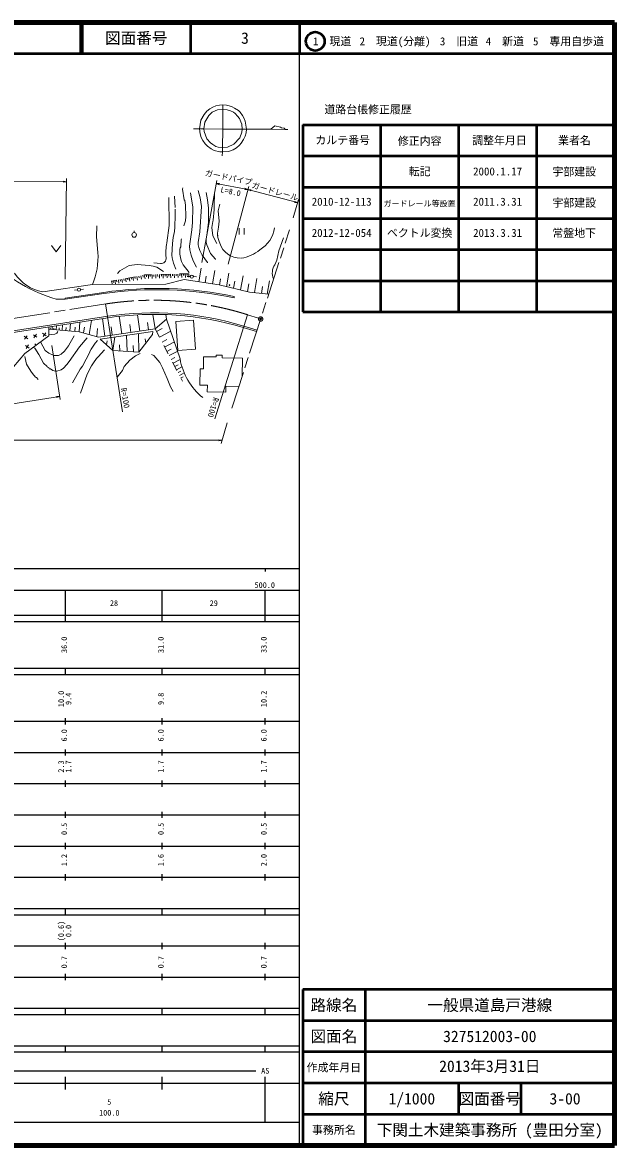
# Model space of a CAD drawing. Units: millimetres, scale not verified. Extents: x 40000 to 680000, y 20000 to 380000.
# Drawn here: x 490150 to 680000, y 20000 to 380000 of the extents above; entities that cross this region are included whole.
import ezdxf
from ezdxf.enums import TextEntityAlignment as Align

# ---------------------------------------------------------------- set-up
doc = ezdxf.new("R2010")
doc.units = ezdxf.units.MM
doc.header["$LTSCALE"] = 1000
doc.header["$PDMODE"] = 32
doc.header["$PDSIZE"] = 500
doc.linetypes.add('CHAIN', pattern=[18.5, 12, -1.5, 3.5, -1.5])
for name, color, linetype, lineweight in [('M-BGD', 7, 'Continuous', 13), ('M-BMK', 2, 'CHAIN', 13), ('M-STR-HTXT', 7, 'Continuous', 13), ('M-TTL', 2, 'Continuous', 140), ('M-TTL-BAND', 7, 'Continuous', 25), ('M-TTL-FRAM', 2, 'Continuous', 50), ('M-TTL-LINE', 7, 'Continuous', 50)]:
    doc.layers.add(name, color=color, linetype=linetype, lineweight=lineweight)
doc.layers.add('M-OTRS', color=6, linetype='Continuous')
doc.layers.add('M-TTL-TXT', color=7, linetype='Continuous')
doc.styles.add('ＭＳ ゴシック', font='')
doc.styles.get('ＭＳ ゴシック').set_extended_font_data('MS Gothic')

# ---------------------------------------------------------------- blocks, each defined once
blk = doc.blocks.new('果樹園')
at = {"color": 7, "linetype": 'Continuous', "lineweight": 13}
blk.add_line((0, 2), (0, 1.5), dxfattribs=at)
blk.add_circle((0, 0.75), 0.75, dxfattribs=at)
blk = doc.blocks.new('畑')
at = {"color": 7, "linetype": 'Continuous', "lineweight": 13}
for p, q in [((-1.5, 2), (0, 0)), ((0, 0), (1.5, 2))]:
    blk.add_line(p, q, dxfattribs=at)
blk = doc.blocks.new('田')
at = {"color": 7, "linetype": 'Continuous', "lineweight": 13}
for p, q in [((-0.75, 2), (-0.75, 0)), ((0.75, 0), (0.75, 2))]:
    blk.add_line(p, q, dxfattribs=at)
blk = doc.blocks.new('open_arrow')
at = {"color": 0, "linetype": 'Continuous', "lineweight": -2}
blk.add_lwpolyline([(7.5, 1.25), (0, 0), (7.5, -1.25)], dxfattribs=at)

msp = doc.modelspace()

# ---------------------------------------------------------------- linework, layer by layer
at = {"layer": 'M-BGD'}
for p, q in [((554381, 353569), (554381, 352130)), ((554381, 352130), (554381, 345780)), ((544983, 345949), (546931, 345864)), ((546931, 345864), (548285, 345864)), ((548285, 345864), (554381, 345780)), ((554381, 345780), (554297, 339938)), ((554381, 345780), (560562, 345780)), ((560562, 345780), (562001, 345780)), ((562001, 345780), (569791, 345780)), ((569791, 345780), (574363, 345695)), ((574363, 345695), (575294, 345695)), ((554297, 338498), (554212, 337228)), ((554297, 339938), (554297, 338498)), ((538887, 324330), (539141, 320689)), ((537239, 314890), (537036, 323875)), ((552912, 319619), (553385, 321714)), ((553250, 316309), (552912, 319619)), ((513914, 311293), (514049, 314806)), ((536495, 309351), (537239, 314890)), ((553047, 314417), (553250, 316309)), ((514353, 306310), (513914, 311293)), ((552857, 311715), (552688, 311630)), ((572369, 306783), (573855, 310972)), ((571761, 303811), (572369, 306783)), ((534401, 302730), (532307, 303000)), ((571119, 302358), (571761, 303811)), ((528066, 298832), (528289, 297661)), ((528701, 298952), (528813, 298361)), ((529228, 299053), (529453, 297871)), ((529304, 299067), (531535, 299130)), ((529912, 299084), (529929, 298493)), ((530512, 299101), (530546, 297919)), ((531111, 299118), (531128, 298528)), ((531710, 299135), (531743, 297956)), ((532308, 299152), (532324, 298563)), ((532905, 299169), (532938, 297992)), ((533501, 299185), (533517, 298598)), ((534097, 299202), (534130, 298029)), ((534534, 299214), (537533, 299299)), ((534691, 299219), (534707, 298633)), ((535285, 299235), (535318, 298065)), ((535878, 299252), (535894, 298668)), ((536471, 299269), (536503, 298102)), ((537062, 299285), (537078, 298703)), ((537653, 299302), (537686, 298138)), ((538243, 299319), (538259, 298737)), ((538832, 299335), (538865, 298174)), ((539421, 299352), (539437, 298772)), ((540009, 299368), (540041, 298210)), ((540532, 299383), (543530, 299467)), ((540595, 299385), (540612, 298807)), ((541182, 299401), (541214, 298246)), ((541767, 299418), (541783, 298841)), ((542352, 299434), (542385, 298282)), ((542936, 299451), (542952, 298875)), ((543454, 299465), (543487, 298315)), ((546714, 296853), (547500, 301282)), ((551038, 296198), (551799, 300487)), ((555606, 295304), (556370, 299612)), ((512597, 295983), (496704, 293643)), ((536124, 296109), (512597, 295983)), ((518614, 297031), (520463, 297383)), ((518762, 297059), (518955, 296042)), ((519215, 297146), (519312, 296637)), ((519769, 297251), (519964, 296224)), ((520331, 297358), (520429, 296840)), ((520894, 297465), (521093, 296419)), ((521466, 297574), (521566, 297046)), ((522038, 297683), (522241, 296617)), ((522620, 297794), (522723, 297256)), ((523203, 297905), (523410, 296819)), ((523410, 297945), (526357, 298506)), ((523795, 298018), (523899, 297470)), ((524387, 298131), (524598, 297024)), ((524990, 298246), (525096, 297687)), ((525593, 298360), (525808, 297233)), ((526205, 298477), (526314, 297908)), ((526819, 298594), (527038, 297445)), ((527442, 298713), (527553, 298133)), ((542035, 297562), (536124, 296109)), ((553182, 295873), (542035, 297562)), ((543958, 298563), (542959, 298609)), ((544957, 298525), (545957, 298496)), ((548707, 296551), (549090, 298710)), ((562978, 293576), (553182, 295873)), ((553339, 295836), (553698, 297861)), ((556413, 296051), (556667, 295797)), ((556667, 295797), (556413, 295543)), ((557846, 294779), (558244, 297023)), ((560083, 294255), (560880, 298749)), ((562293, 293737), (562729, 296196)), ((564531, 293397), (565329, 297898)), ((566757, 293142), (567154, 295380)), ((568652, 292924), (569400, 297145)), ((516213, 293464), (503813, 291670)), ((503813, 291670), (503870, 291274)), ((516271, 293068), (503870, 291274)), ((507782, 294276), (506790, 294148)), ((508773, 294412), (509762, 294557)), ((558073, 292108), (557988, 291717)), ((569100, 292872), (562978, 293576)), ((503870, 291274), (500999, 291307)), ((454612, 276142), (517496, 285823)), ((454713, 275648), (517572, 285329)), ((511535, 279975), (512272, 284513)), ((516600, 279458), (515797, 285056)), ((521974, 280229), (521174, 285807)), ((527799, 281064), (527048, 286300)), ((532670, 281762), (531999, 286441)), ((532670, 281762), (536318, 284887)), ((536318, 284887), (536135, 286368)), ((540667, 272177), (536318, 284887)), ((498621, 282410), (498621, 279600)), ((498621, 281675), (508316, 280850)), ((499070, 281637), (499108, 282133)), ((499638, 281589), (499714, 282579)), ((500202, 281541), (500240, 282030)), ((500943, 281478), (501044, 282783)), ((501885, 281398), (501939, 282097)), ((502852, 281315), (502988, 283083)), ((504081, 281211), (504156, 282184)), ((505344, 281103), (505526, 283474)), ((506947, 280956), (507050, 282299)), ((508316, 280850), (508554, 283940)), ((508316, 280850), (514531, 279161)), ((509707, 280472), (510010, 282340)), ((513980, 279311), (514265, 281903)), ((514531, 279161), (532670, 281762)), ((515089, 278516), (531961, 280935)), ((518929, 279792), (518549, 282442)), ((524893, 280647), (524534, 283155)), ((530585, 281463), (530245, 283835)), ((531961, 280935), (531868, 280006)), ((532670, 281762), (534064, 279106)), ((533117, 280914), (534955, 281883)), ((534065, 279116), (537494, 280924)), ((560959, 282194), (565220, 280889)), ((561104, 282673), (565374, 281364)), ((491821, 278612), (490681, 279449)), ((490833, 278460), (491669, 279601)), ((498621, 279600), (490869, 273875)), ((494787, 279069), (493646, 279905)), ((493798, 278917), (494634, 280057)), ((497752, 279526), (496611, 280362)), ((496763, 279374), (497599, 280514)), ((510947, 278949), (508492, 276070)), ((519133, 274838), (515089, 278516)), ((517111, 276677), (517295, 277899)), ((519133, 274838), (519786, 279189)), ((523685, 274570), (523554, 279729)), ((527477, 274348), (527392, 280280)), ((531868, 280006), (527477, 274348)), ((529702, 277215), (529518, 278593)), ((534903, 277525), (536495, 278364)), ((535730, 275956), (538698, 277520)), ((490869, 273875), (483640, 265329)), ((492278, 275647), (491138, 276484)), ((491290, 275495), (492126, 276636)), ((494563, 276603), (494103, 276940)), ((494932, 276876), (495091, 277092)), ((516451, 275054), (514419, 272768)), ((527477, 274348), (519133, 274838)), ((521364, 274707), (521314, 276640)), ((525715, 274451), (525665, 276415)), ((535458, 276449), (536852, 273793)), ((536463, 274567), (537839, 275293)), ((537185, 273197), (539749, 274549)), ((537824, 271985), (539012, 272611)), ((538246, 271136), (539640, 268480)), ((538454, 270789), (540731, 271989)), ((539012, 269731), (540036, 270270)), ((498586, 269381), (498755, 268958)), ((539562, 268687), (541301, 269603)), ((540049, 267763), (540930, 268227)), ((540530, 266851), (542029, 267641)), ((540955, 266045), (541711, 266443)), ((541034, 265823), (541449, 265033))]:
    msp.add_line(p, q, dxfattribs=at)
at = {"layer": 'M-BGD', "linetype": 'CHAIN'}
msp.add_line((557297, 256414), (575777, 313498), dxfattribs=at)
at = {"layer": 'M-BGD'}
for points in [[(554381, 353569), (553365, 353484), (552180, 353230), (551164, 352807), (550233, 352299), (549217, 351537), (548370, 350521), (547354, 348658), (546931, 345864)], [(554381, 353569), (555567, 353484), (556413, 353315), (557345, 352976), (558191, 352553), (559377, 351791), (559969, 351198), (560731, 350182), (561239, 349251), (561578, 348404), (562001, 345780)], [(554381, 352130), (552688, 351960), (550995, 351198), (549894, 350182), (548624, 348066), (548285, 345864)], [(554381, 352130), (555736, 352045), (556837, 351706), (557768, 351198), (558361, 350775), (559123, 350013), (559715, 349166), (560223, 348150), (560477, 347388), (560562, 345780)], [(546931, 345864), (547100, 344256), (547439, 343155), (547947, 342139), (548709, 341123), (549471, 340361), (550656, 339514), (551672, 339006), (553450, 338498), (554297, 338498)], [(548285, 345864), (548370, 345018), (549301, 342647), (550487, 341377), (551164, 340869), (552180, 340276), (552942, 340022), (554297, 339938)], [(560562, 345780), (560477, 344848), (559800, 343070), (557937, 340954), (555905, 340022), (554297, 339938)], [(562001, 345780), (561832, 344594), (561578, 343578), (561070, 342478), (560308, 341292), (559715, 340615), (558784, 339853), (557683, 339176), (556244, 338668), (554297, 338498)], [(569791, 345780), (571061, 346880), (572923, 346457), (573262, 346203), (574024, 346118), (574193, 346034), (574363, 345695)], [(541597, 326955), (541512, 326616), (542020, 323145), (542189, 322975), (542443, 321451), (542528, 317811), (542443, 316456), (541935, 314763)], [(544052, 325346), (544729, 320774), (544645, 315863), (544475, 313577), (543798, 309090), (543713, 308243), (543798, 307143), (544221, 305365), (544899, 303587), (545999, 301555)], [(546507, 326108), (547100, 323822), (547523, 321028), (547015, 312900), (546507, 309513), (546507, 308751), (546677, 307905), (547015, 306889), (547777, 305365), (549471, 303079), (549640, 303079)], [(549047, 325515), (549471, 323145), (549809, 320520), (549809, 315863), (549301, 311799), (549132, 311376), (549047, 310529), (549047, 309513), (549217, 308667), (550487, 305957), (552011, 304095), (552180, 304095)], [(551757, 325346), (551672, 321197), (551672, 320012), (551333, 316625), (551164, 316202), (550910, 314255), (551164, 311630), (552519, 309175)], [(539141, 320181), (539141, 318234), (538972, 314424), (538887, 312985), (538464, 311122), (538210, 309175), (538041, 305449), (538125, 304603), (538549, 302825), (539311, 300962)], [(541173, 310614), (541004, 310275), (540919, 308074), (540750, 307735), (540665, 307227), (540665, 305703), (540919, 304095), (541173, 303333), (541681, 302317), (543629, 299861)], [(529489, 302232), (526894, 302425), (524409, 302063), (521361, 300369), (520599, 299523)], [(529489, 302232), (530759, 302147), (532029, 301893), (533215, 301555), (535416, 300200)], [(501465, 280896), (501126, 280388), (500533, 280049), (498621, 279896)], [(495978, 277648), (497485, 274885), (498586, 274038)], [(506714, 279541), (505444, 277340), (504936, 276324), (503666, 274631), (502565, 273699), (501719, 273276), (500364, 273276), (499550, 273544)], [(514249, 278017), (513487, 277171), (512133, 275308), (511794, 274546), (511794, 274292), (509423, 269805), (508661, 268873), (506206, 264471)], [(495453, 273530), (494099, 275647), (493675, 275816)], [(498586, 274038), (499009, 273784), (499550, 273544)], [(508492, 276070), (505105, 271329), (504428, 270397), (503327, 269212), (502565, 268704), (501211, 268196), (500787, 268196), (499941, 268450), (499179, 268958), (498755, 268958)], [(527881, 273869), (526357, 273191), (524579, 271752), (522801, 269720), (522208, 268450), (520515, 266333)], [(531521, 273615), (532283, 273276), (534146, 270990)], [(490881, 272937), (491474, 270482), (492829, 268196)], [(495453, 273530), (496893, 270821), (498078, 269720), (498163, 269551), (498586, 269381)], [(514419, 272768), (513911, 272260), (512895, 270905), (512302, 269974), (510947, 267265), (508746, 261169)], [(534146, 270990), (535077, 269297), (536601, 265825), (537617, 263201), (538464, 261677)], [(560572, 266531), (560705, 272400), (554196, 272548), (554214, 273316), (552306, 273359), (552293, 272773), (548252, 272864), (548164, 268990), (547138, 269013), (547019, 263785), (549474, 263729), (549425, 261591), (555316, 261457), (555359, 263382), (559522, 263288)], [(492829, 268196), (493337, 267519), (494353, 266249), (494607, 266164), (495199, 265571)]]:
    msp.add_lwpolyline(points, dxfattribs=at)
msp.add_lwpolyline([(540011, 274867), (545658, 275282), (544976, 284561), (539328, 284146)], close=True, dxfattribs=at)
for centre in [(544458, 298540), (508278, 294340)]:
    msp.add_circle(centre, 500, dxfattribs=at)
for centre, radius, start, end in [((559482, 312302), 6774, 161.80371, 207.10749), ((561248, 315652), 9874, 300.23748, 351.63015), ((490906, 304985), 23484, 337.45996, 3.23576), ((550352, 306187), 14214, 167.13767, 186.32136), ((559883, 311220), 6736, 197.30995, 271.61469), ((558488, 316285), 11991, 278.73213, 310.15921), ((514979, 339532), 50210, 226.07819, 253.83405), ((534582, 304381), 1661, 263.76662, 8.31663), ((498846, 306722), 13253, 212.21891, 260.69693), ((574702, 299724), 4448, 143.68289, 205.67933), ((533448, 178717), 116034, 77.74734, 98.54195), ((533448, 178717), 115634, 77.74734, 98.54249), ((532339, 187889), 99052, 73.11757, 98.61787), ((532339, 187889), 98552, 73.11796, 98.61714), ((561185, 275864), 20847, 190.18622, 230.63594)]:
    msp.add_arc(centre, radius, start, end, dxfattribs=at)
at = {"layer": 'M-BMK'}
for p, q in [((468770, 282234), (516880, 289776)), ((562340, 286315), (565871, 285172))]:
    msp.add_line(p, q, dxfattribs=at)
msp.add_circle((566537, 284956), 700, dxfattribs=at)
msp.add_arc((532219, 190959), 100000, 72.46958, 98.82344, dxfattribs=at)
at = {"layer": 'M-OTRS'}
msp.add_point((566537, 284956), dxfattribs=at)
at = {"layer": 'M-STR-HTXT'}
for p, q in [((416067, 329769), (504231, 328938)), ((503887, 297670), (504242, 329937)), ((547627, 303093), (552485, 329327)), ((552303, 328344), (562433, 326487)), ((556086, 302526), (562689, 327453)), ((562433, 326487), (578385, 322242)), ((576920, 317331), (578671, 323201)), ((516780, 289760), (522184, 255180)), ((562340, 286315), (551798, 252940)), ((499534, 276480), (502211, 259098)), ((502059, 260087), (458151, 253324)), ((555842, 251631), (553850, 245081)), ((554154, 246081), (384118, 246149))]:
    msp.add_line(p, q, dxfattribs=at)
at = {"layer": 'M-TTL'}
for p, q in [((680000, 380000), (40000, 380000)), ((680000, 20000), (680000, 380000)), ((40000, 20000), (680000, 20000))]:
    msp.add_line(p, q, dxfattribs=at)
at = {"layer": 'M-TTL-BAND'}
for p, q in [((579000, 20000), (579000, 370000)), ((40000, 205000), (579000, 205000)), ((568000, 205000), (568000, 204000)), ((68000, 198000), (579000, 198000)), ((504000, 188000), (504000, 198000)), ((535000, 188000), (535000, 198000)), ((568000, 188000), (568000, 198000)), ((40000, 190000), (579000, 190000)), ((40000, 188000), (579000, 188000)), ((40000, 173000), (579000, 173000)), ((504000, 171000), (504000, 173000)), ((535000, 171000), (535000, 173000)), ((568000, 171000), (568000, 173000)), ((40000, 171000), (579000, 171000)), ((40000, 156000), (579000, 156000)), ((504000, 155000), (504000, 157000)), ((535000, 155000), (535000, 157000)), ((568000, 155000), (568000, 157000)), ((46000, 146000), (579000, 146000)), ((504000, 145000), (504000, 147000)), ((535000, 145000), (535000, 147000)), ((568000, 145000), (568000, 147000)), ((504000, 135000), (504000, 137000)), ((535000, 135000), (535000, 137000)), ((568000, 135000), (568000, 137000)), ((52000, 136000), (579000, 136000)), ((46000, 126000), (579000, 126000)), ((504000, 125000), (504000, 127000)), ((535000, 125000), (535000, 127000)), ((568000, 125000), (568000, 127000)), ((52000, 116000), (579000, 116000)), ((504000, 115000), (504000, 117000)), ((535000, 115000), (535000, 117000)), ((568000, 115000), (568000, 117000)), ((46000, 106000), (579000, 106000)), ((504000, 105000), (504000, 107000)), ((535000, 105000), (535000, 107000)), ((568000, 105000), (568000, 107000)), ((40000, 96000), (579000, 96000)), ((40000, 94000), (579000, 94000)), ((504000, 94000), (504000, 96000)), ((535000, 94000), (535000, 96000)), ((568000, 94000), (568000, 96000)), ((49000, 84000), (579000, 84000)), ((504000, 83000), (504000, 85000)), ((535000, 83000), (535000, 85000)), ((568000, 83000), (568000, 85000)), ((40000, 74000), (579000, 74000)), ((504000, 73000), (504000, 75000)), ((535000, 73000), (535000, 75000)), ((568000, 73000), (568000, 75000)), ((40000, 64000), (579000, 64000)), ((40000, 62000), (579000, 62000)), ((504000, 62000), (504000, 64000)), ((535000, 62000), (535000, 64000)), ((568000, 62000), (568000, 64000)), ((40000, 52000), (579000, 52000)), ((504000, 50000), (504000, 52000)), ((535000, 50000), (535000, 52000)), ((568000, 50000), (568000, 52000)), ((40000, 50000), (579000, 50000)), ((71000, 44000), (565000, 44000)), ((40000, 40000), (579000, 40000)), ((504000, 38000), (504000, 42000)), ((535000, 38000), (535000, 42000)), ((568000, 27500), (568000, 42000)), ((68000, 27500), (579000, 27500))]:
    msp.add_line(p, q, dxfattribs=at)
at = {"layer": 'M-TTL-FRAM'}
for p, q in [((580000, 347197), (580000, 287197)), ((580000, 347197), (680000, 347197)), ((580000, 287197), (680000, 287197)), ((680000, 70000), (580000, 70000)), ((580000, 70000), (580000, 20000))]:
    msp.add_line(p, q, dxfattribs=at)
at = {"layer": 'M-TTL-LINE'}
for p, q in [((508747, 380000), (508747, 370000)), ((509247, 380000), (509247, 370000)), ((543997, 380000), (543997, 370000)), ((579000, 380000), (579000, 370000)), ((40000, 370000), (680000, 370000)), ((605000, 347197), (605000, 287197)), ((630000, 347197), (630000, 287197)), ((655000, 347197), (655000, 287197)), ((580000, 337197), (680000, 337197)), ((580000, 327197), (680000, 327197)), ((580000, 317197), (680000, 317197)), ((580000, 307197), (680000, 307197)), ((580000, 297197), (680000, 297197)), ((600000, 70000), (600000, 20000)), ((680000, 60000), (580000, 60000)), ((680000, 50000), (580000, 50000)), ((680000, 40000), (580000, 40000)), ((630000, 40000), (630000, 30000)), ((650000, 40000), (650000, 30000)), ((680000, 30000), (580000, 30000))]:
    msp.add_line(p, q, dxfattribs=at)
msp.add_circle((584031, 373958), 3000, dxfattribs=at)

# ---------------------------------------------------------------- block references
at = {"layer": 'M-BGD', "xscale": 1000, "yscale": 1000}
for name, p in [('田', (560439, 312030)), ('果樹園', (525968, 311158)), ('畑', (500951, 306503))]:
    msp.add_blockref(name, p, dxfattribs=at)
at = {"layer": 'M-STR-HTXT', "xscale": 133, "yscale": 133}
for p, rotation in [((504231, 328938), 179.5), ((552303, 328344), 349.6), ((562433, 326487), 169.6), ((562433, 326487), 345.1), ((578385, 322242), 165.1), ((502059, 260087), 188.8), ((554154, 246081), 180)]:
    msp.add_blockref('open_arrow', p, dxfattribs=dict(at, rotation=rotation))

# ---------------------------------------------------------------- texts
at = {"layer": 'M-STR-HTXT', "style": 'ＭＳ ゴシック'}
for s, rotation, p in [('ガードパイプ', 348.219, (555945, 328848)), ('ガードレール', 344.134, (570756, 324427)), ('L=8.0', 348.219, (556617, 324390))]:
    msp.add_text(s, height=1833, rotation=rotation, dxfattribs=at).set_placement(p, align=Align.BOTTOM_CENTER)
for rotation, p in [(279.01, (522208, 256173)), (252.47, (548977, 253924))]:
    msp.add_text('R=100', height=1833, rotation=rotation, dxfattribs=at).set_placement(p, align=Align.BOTTOM_RIGHT)
at = {"layer": 'M-TTL-BAND', "style": 'ＭＳ ゴシック'}
for s, p in [('500.0', (567844, 198195)), ('28', (519500, 192405)), ('29', (551500, 192405)), ('AS', (568000, 42500)), ('5', (518000, 32523)), ('100.0', (518000, 29033))]:
    msp.add_text(s, height=1833, dxfattribs=at).set_placement(p, align=Align.BOTTOM_CENTER)
for s, p in [('36.0', (505000, 180500)), ('31.0', (536000, 180500)), ('33.0', (569000, 180500)), ('10.0', (504000, 163174)), ('9.4', (506370, 163174)), ('9.8', (536000, 163174)), ('10.2', (569000, 163174)), ('6.0', (505000, 151500)), ('6.0', (536000, 151500)), ('6.0', (569000, 151500)), ('2.3', (504000, 141500)), ('1.7', (506370, 141500)), ('1.7', (536000, 141500)), ('1.7', (569000, 141500)), ('0.5', (505000, 121500)), ('0.5', (536000, 121500)), ('0.5', (569000, 121500)), ('1.2', (505000, 111500)), ('1.6', (536000, 111500)), ('2.0', (569000, 111500)), ('(0.6)', (504000, 88764)), ('0.0', (506370, 88764)), ('0.7', (505000, 78764)), ('0.7', (536000, 78764)), ('0.7', (569000, 78764))]:
    msp.add_text(s, height=1833, rotation=90, dxfattribs=at).set_placement(p, align=Align.BOTTOM_CENTER)
at = {"layer": 'M-TTL-TXT', "style": 'ＭＳ ゴシック'}
for s, height, p in [('図面番号', 3666, (526622, 375000)), ('3', 3666, (561497, 375000)), ('1\u3000現道', 2566, (589448, 373958)), ('2\u3000現道(分離)', 2566, (609619, 373958)), ('3\u3000旧道', 2566, (630121, 373958)), ('4\u3000新道', 2566, (644824, 373958)), ('5\u3000専用自歩道', 2566, (665228, 373958)), ('道路台帳修正履歴', 2566, (600968, 352113)), ('カルテ番号', 2566, (592839, 342277)), ('修正内容', 2566, (617509, 342023)), ('調整年月日', 2566, (643089, 342197)), ('業者名', 2566, (667134, 342197)), ('転記', 2566, (617500, 332245)), ('2000.1.17', 2566, (642500, 332245)), ('宇部建設', 2566, (667077, 332189)), ('宇部建設', 2566, (667077, 322189)), ('路線名', 3666, (590000, 65000)), ('路線名', 3666, (590000, 65000)), ('一般県道島戸港線', 3666, (640000, 65000)), ('図面名', 3666, (590000, 55000)), ('図面名', 3666, (590000, 55000)), ('327512003-00', 3666, (640000, 55000)), ('作成年月日', 2566, (590000, 45000)), ('作成年月日', 2566, (590000, 45000)), ('縮尺', 3666, (590000, 35000)), ('縮尺', 3666, (590000, 35000)), ('1/1000', 3666, (615000, 35000)), ('図面番号', 3666, (640000, 35000)), ('図面番号', 3666, (640000, 35000)), ('3-00', 3666, (664125, 35000)), ('事務所名', 2566, (590000, 25000)), ('事務所名', 2566, (590000, 25000)), ('下関土木建築事務所 (豊田分室)', 3666, (640000, 25000))]:
    msp.add_text(s, height=height, dxfattribs=at).set_placement(p, align=Align.MIDDLE_CENTER)
for s, height, p in [('2010-12-113', 2566, (592500, 320495)), ('ガードレール等設置', 1833, (617500, 320495)), ('2011.3.31', 2566, (642500, 320495)), ('2012-12-054', 2566, (592500, 310495)), ('ベクトル変換', 2566, (617500, 310495)), ('2013.3.31', 2566, (642500, 310495)), ('常盤地下', 2566, (667077, 310439)), ('2013年3月31日', 3666, (640000, 42500))]:
    msp.add_text(s, height=height, dxfattribs=at).set_placement(p, align=Align.BOTTOM_CENTER)

doc.saveas('drawing.dxf')
